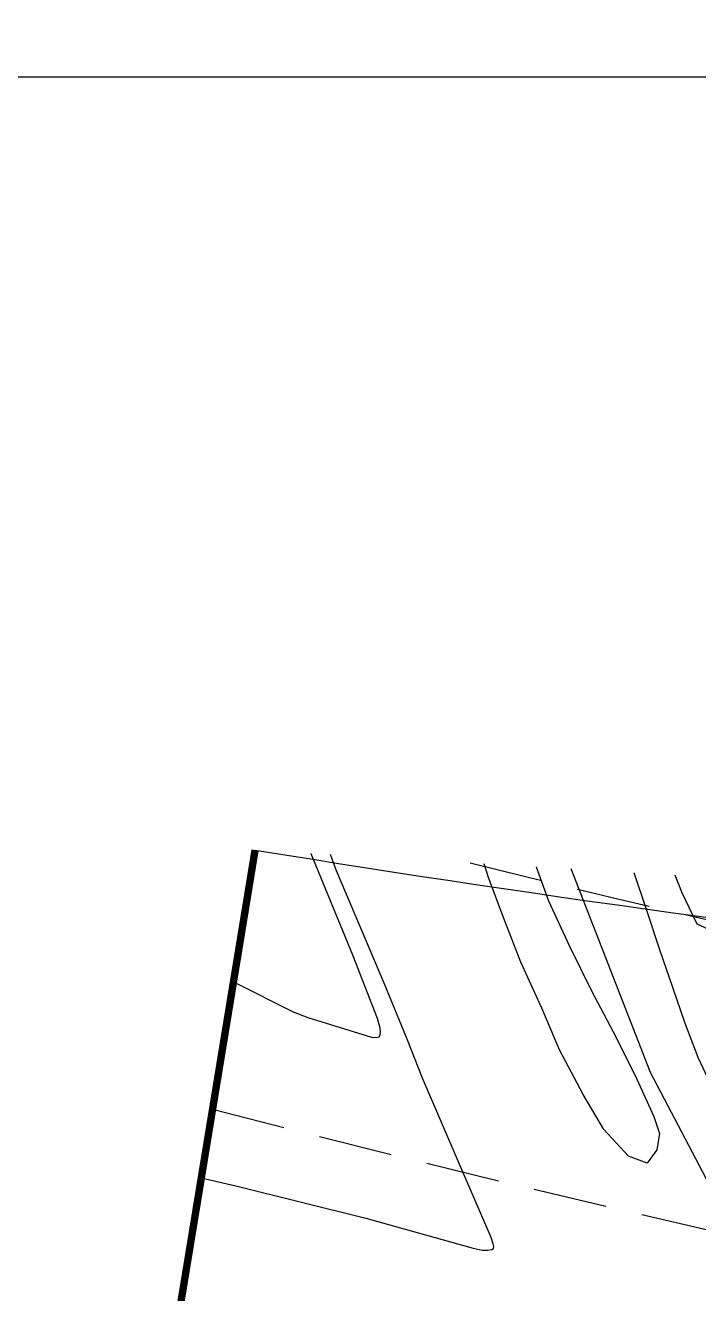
# Model space of a CAD drawing. Header units: millimetres. Extents: x 10470 to 11266, y 1103 to 1807.
# Drawn here: x 10537.5 to 10583.2, y 1536.5 to 1622.6 of the extents above; entities that cross this region are included whole.
import ezdxf
from ezdxf.xclip import XClip

# ---------------------------------------------------------------- set-up
doc = ezdxf.new("R2010")
doc.units = ezdxf.units.MM
doc.header["$LTSCALE"] = 10
doc.header["$MEASUREMENT"] = 0
doc.header["$XCLIPFRAME"] = 2
doc.linetypes.add('A-CENTR01', pattern=[2, 1.25, -0.25, 0.25, -0.25])
doc.linetypes.add('DASHED', pattern=[0.75, 0.5, -0.25])
doc.layers.add('TN-MACL', color=6, linetype='A-CENTR01')
doc.layers.add('TZ-BASE', color=253, linetype='Continuous')
doc.layers.add('TX-PAPR', color=2, linetype='Continuous', plot=False)

# ---------------------------------------------------------------- blocks, each defined once
blk = doc.blocks.new('JD-FGFJ5DTHFDFHDFHDFHDFH')
at = {"layer": 'TZ-BASE'}
for points, elevation in [([(8.488008998974692, 51.76607471483294), (10.82736993368599, 51.21303733036621), (19.66352440780611, 49.02379882166861), (26.93815361254383, 46.9820018458995), (27.54892016976373, 46.85532072343631), (27.92107337160269, 46.8517354206997), (28.2047147572448, 46.90038574836217), (28.30772156669991, 46.95729991979897), (28.33205177608761, 47.0912797159981), (28.30358555389103, 47.28060643846402), (28.15814129347564, 47.71149551385315), (25.98221745569026, 52.72683018253883), (23.49583578718011, 58.53072951064678), (22.45911404490471, 61.1746802694397), (20.89725726129836, 64.97924318985315), (17.66515450016595, 72.59491007082397), (16.69600565702422, 75.23634749924531), (15.47179273804068, 79.36328772036359), (14.31283363862894, 84.06656777532771), (14.02787455733051, 85.55221872555558)], 42.99999999999999), ([(10.66758830376784, 65.05874030367704), (14.71946950262645, 63.03388287307462), (15.72409167644219, 62.64228600577917), (20.04504742129939, 61.31776092055952), (20.34752160430071, 61.28419765923172), (20.54761763298302, 61.32555481261807), (20.61276518538943, 61.40307477925671), (20.65258083440131, 61.63406195503194), (20.62776596756885, 61.91929993079975), (20.45094271807466, 62.57451212703018), (18.7791438162094, 66.86662092182087), (15.93243161661667, 73.75366535689682), (14.42302687335177, 77.88290864636656), (13.67284340620972, 80.71713689062744), (13.46234083431773, 82.10318127012579)], 41.99999999999999)]:
    blk.add_lwpolyline(points, dxfattribs=dict(at, elevation=elevation))
for points in [[(21.40070884826127, 129.9999942936702, 46.70213405658784), (21.74068206606898, 128.3858388295048, 46.72181928353597), (22.33609883597819, 125.9492748819757, 46.73224965034796), (23.01244838748244, 122.9977877509664, 46.83133813506196), (23.73553627141519, 120.0051967477193, 46.998224004054), (24.44881933054421, 117.4022220498882, 46.99300882064801), (25.1989650206815, 114.7562805458438, 47.02951510448997), (25.92294110491639, 112.2957686826703, 47.08688212195602), (26.70652643681387, 109.6346683410811, 47.23290725732397), (27.69186039696797, 106.1891016262816, 47.31113500841399), (28.63119225317496, 102.787714164413, 47.44151459356396), (29.42561129826936, 100.0020841854857, 47.57189417871393), (30.49764682154637, 96.92140490369638, 47.74399523111196), (31.60392723360565, 94.266294990608, 47.96824811756994), (32.70099543748074, 91.26709187059896, 47.99432403460002), (33.37350922648329, 88.91352219786495, 48.17685545380992), (34.12574799516005, 85.92045590496855, 48.42196907389199), (34.713727892522, 83.1540060787811, 48.58363975947792), (35.44880327288411, 80.42745511006797, 48.67229787737993), (36.2986593429232, 77.78918433916988, 48.72444971143999), (36.91390489478363, 75.58621795033105, 48.80267746253001), (37.69532441330375, 72.92693674343172, 48.90698113065001), (38.67097844395903, 69.9964693384245, 49.02693034898799), (39.58342875671224, 67.2502172694658, 49.13644920051398), (40.45900993587566, 64.70853955601342, 49.30855025291201), (41.27909821382491, 62.33167245483492, 49.56930942321195), (42.19322325743269, 59.94692584255245, 49.65275235770797), (43.35520070340135, 57.43618642655201, 49.74662565901598)], [(42.88937508652452, 68.65201749221887, 50.95133302580199), (42.13018282270059, 68.9904921692214, 51.04520632710999), (41.10583050077548, 71.15385236113798, 51.02956077689201), (39.62058779035578, 74.91126557922689, 50.58105500397595), (38.30940134439152, 78.23714036674937, 50.21077698214991), (36.96249676105799, 82.22741956077516, 49.84571414372998), (36.09611013915855, 85.55183954327367, 49.69447382495592), (35.08884038281394, 89.45723537972663, 49.49629685552792), (34.80171081132721, 90.42699906683993, 50.13776441446599), (33.92866362808854, 93.50491420802427, 49.66318272451996), (32.85700278999866, 96.96204250305891, 49.423284287844), (32.12222564395051, 99.81208400189644, 49.45457538827996), (31.46944560681004, 102.6080286051147, 49.26682878566395), (30.78180934797274, 105.1008114625583, 49.09472773326591), (29.94320175988832, 108.0713072653161, 48.89133558043191), (29.08532920686412, 110.790186571714, 48.72966489484598), (27.96606241061818, 114.3214679027442, 48.55234865904195), (27.04923667112598, 117.0833997562877, 48.54713347563596), (26.06306295492686, 119.8694118525018, 48.44282980751596), (25.34878180047963, 122.518473466218, 48.16120990359194), (24.9149809407827, 124.7472627818934, 48.04126068525396), (24.79965993168298, 126.2459071909543, 47.88480518307392), (25.16940564996912, 127.061020130408, 47.91609628350999), (26.03017786692362, 127.6317706803093, 47.93174183372798), (27.27890280663269, 127.5737790851854, 47.95781775075795), (28.33209862586227, 126.5903587444918, 48.08298215250191), (28.84526120114606, 125.2146577699459, 48.24465283808796), (29.3779690520023, 122.5066373960581, 48.29158948874191), (29.97786371113034, 119.6609219504753, 48.39589315686202), (30.61229127438855, 117.618221123761, 48.44282980751596), (31.23783751539304, 115.6199176182854, 48.614930859914), (32.03089227745659, 113.3691821508692, 48.79746227912391), (33.04556081764167, 110.7402306956355, 48.89655076383791), (33.88284049020149, 108.4772822317318, 48.94870259789796), (34.58662253347575, 106.2488936131704, 49.12601883370199), (35.23905217580614, 103.5492811293225, 49.27204396906994), (35.70065543067176, 101.462435558904, 49.35027172015997), (36.46328713197727, 98.53451515571214, 49.41285392103201), (37.41387768869754, 95.21139800560195, 49.51194240574601), (38.0849683949491, 92.7011152994819, 49.68404345814393), (38.91888095502509, 90.15380498440936, 49.89265079438393), (39.86639055679552, 86.96994481893489, 50.11690368084201), (40.71136790394667, 83.93776898563374, 50.25249844939798), (41.3607566744322, 81.45771914243232, 50.42459950179601), (41.75591956818243, 79.25768930453341, 50.62799165463001), (42.5900837763329, 76.91517141263466, 50.99305449304994)], [(44.9037106866017, 47.60941819741856, 49.79877749307592), (38.96904017581255, 58.92062498209998, 49.522372772558), (32.82801215880318, 74.68068741523894, 48.83396856296598), (31.8048454792297, 78.59574181417702, 48.48976645816991), (31.01572828664212, 82.02425039018271, 48.34895650620795), (30.77501094297622, 83.5220234572771, 48.28637430533591), (28.15394673027913, 92.09712382947328, 47.51452716124799), (27.35960785197676, 95.04336512071313, 47.504096794436), (26.27396518498426, 98.28045362746343, 47.51974234465398), (24.84113256301498, 102.058486803202, 47.39979312631601), (23.66252024399, 105.6950207300251, 47.41022349312799), (22.14662460130057, 111.2585735878092, 47.19640097348201), (21.52040093194228, 113.9454092574888, 47.12860358920397), (20.8113919023599, 117.9761268357979, 47.10774285557999), (19.93867907492677, 121.600619277393, 46.97698852154952)], [(18.89352740268805, 115.226521469478, 45.35497923390948), (18.9084249350708, 115.1816820391687, 45.35544123116392), (20.02548211830435, 111.6642613578588, 45.579694117622), (21.07780632242793, 108.6601618639543, 45.67356741893001), (22.39377725316444, 104.8408449735143, 45.86652920495202), (24.90318938315613, 97.00685647700448, 46.37240199533402), (25.45857589761727, 94.75351255771238, 46.38804754555201), (26.55825812777039, 91.3781204331899, 46.41933864598797), (27.74327285666368, 87.94490647356724, 46.596654881792), (28.73812933653244, 84.66679519054014, 46.72703446694197), (29.20268958024099, 82.29212283843663, 46.92521143636997), (29.63884259885526, 79.73630681517534, 47.08166693855002), (30.35146481520496, 76.33326426817803, 47.37893239269192), (30.96253150544362, 73.56681537115946, 47.56667899530793), (32.04872777094715, 70.56566264713183, 47.77007114814193), (33.45653806778137, 67.52523633354576, 47.806577431984), (34.96302056623972, 64.45826201321324, 47.81179261539), (36.62964001565706, 61.33896984840976, 47.86915963285593), (38.04675662255613, 58.45694616285618, 47.89002036648002), (39.21055413223803, 55.92528576782206, 47.94738738394596), (39.57622052746592, 54.77966711949557, 47.96303293416394), (39.41171265818411, 53.6591930409777, 47.95781775075795), (38.73790027227369, 52.7624194524833, 47.87437481626193), (37.48339832687634, 53.22141930967337, 47.70748894727), (35.81661469134269, 55.03879827761557, 47.66576748002193), (34.39505735517014, 57.40650175127666, 47.53538789487197), (32.80827012975351, 60.45042936253594, 47.55624862849594), (31.59404199992423, 63.28485823771916, 47.55103344508995), (30.17752279120032, 66.39077619073214, 47.41022349312799), (29.06867865528329, 69.24842604371952, 47.21204652369999), (28.00843485663063, 72.07818311598385, 47.15467950623394), (27.11729414327419, 74.8564023709041, 46.93564180318196), (26.52047300714185, 77.74755517428275, 46.71660410012998), (26.02245639954344, 80.55294863297604, 46.52885749751396), (25.55722337274347, 83.50071918551112, 46.34632607830394), (25.07573174330173, 85.75848418893293, 46.29938942764999), (24.58468587184325, 87.56070696981624, 46.32025016127397), (23.309867257718, 91.29928671364905, 46.37761717874002), (21.26121504674666, 97.55225993605563, 46.14293392546994)]]:
    blk.add_polyline3d(points, dxfattribs=at)
at = {"layer": 'TZ-BASE', "linetype": 'DASHED'}
for centre, radius, start, end in [((395.7682743567275, 1845.48714744288), 1801.00000000004, 257.7620091862785, 270.4719760901917), ((302.9845291163656, 1188.432643223787), 1148.999999994993, 255.3600911822463, 268.6504289529939), ((302.9845291163656, 1188.432643223787), 1169.499999994996, 255.4537491087313, 260.8906033310775)]:
    blk.add_arc(centre, radius, start, end, dxfattribs=at)

msp = doc.modelspace()

# ---------------------------------------------------------------- linework, layer by layer
at = {"layer": 'TN-MACL', "const_width": 0.5}
msp.add_lwpolyline([(10528.81608225124, 1418.555992212741), (10553.08728943318, 1566.579530424277)], dxfattribs=at)
at = {"layer": 'TX-PAPR'}
msp.add_lwpolyline([(10469.88866768615, 1103.050959204802), (11265.88866797676, 1103.05095920486), (11265.88866797664, 1619.050959393162), (10469.88866768615, 1619.050959393162)], close=True, dxfattribs=at)
at = {"layer": 'TX-PAPR', "flags": 128}
msp.add_lwpolyline([(11259.06894187505, 1417.609332286474, -0.004682518031118363), (11118.45152534243, 1412.740018417955, 0.004124412581401395), (10803.21697875358, 1402.176315077826, -0.05072775357634651), (10528.81608225124, 1418.555992212741), (10553.08728943318, 1566.579530424277, 0.0506800824040953), (10796.95676887485, 1552.045624051605, -0.004124412581401545), (11114.66453264364, 1562.692206418969, 0.004730266588331758), (11253.87893140367, 1567.526246712847), (11259.06894187505, 1417.609332286474)], format="xyb", dxfattribs=at)

# ---------------------------------------------------------------- block references
at = {"layer": 'TZ-BASE'}
ref = msp.add_blockref('JD-FGFJ5DTHFDFHDFHDFHDFH', (10540.9516858422, 1492.567761318422), dxfattribs=at)
XClip(ref).set_block_clipping_path([(718.117256032885, -74.95842903194716), (577.499839500204, -79.82774290052475), (262.26529291138286, -90.39144624059554), (-12.135603591013933, -74.01176910568029), (12.135603590984829, 74.01176910591312), (256.00508303262177, 59.47786273312522), (573.7128468014416, 70.12444510054775), (712.92724556147, 74.95848539448343)])

doc.saveas('drawing.dxf')
